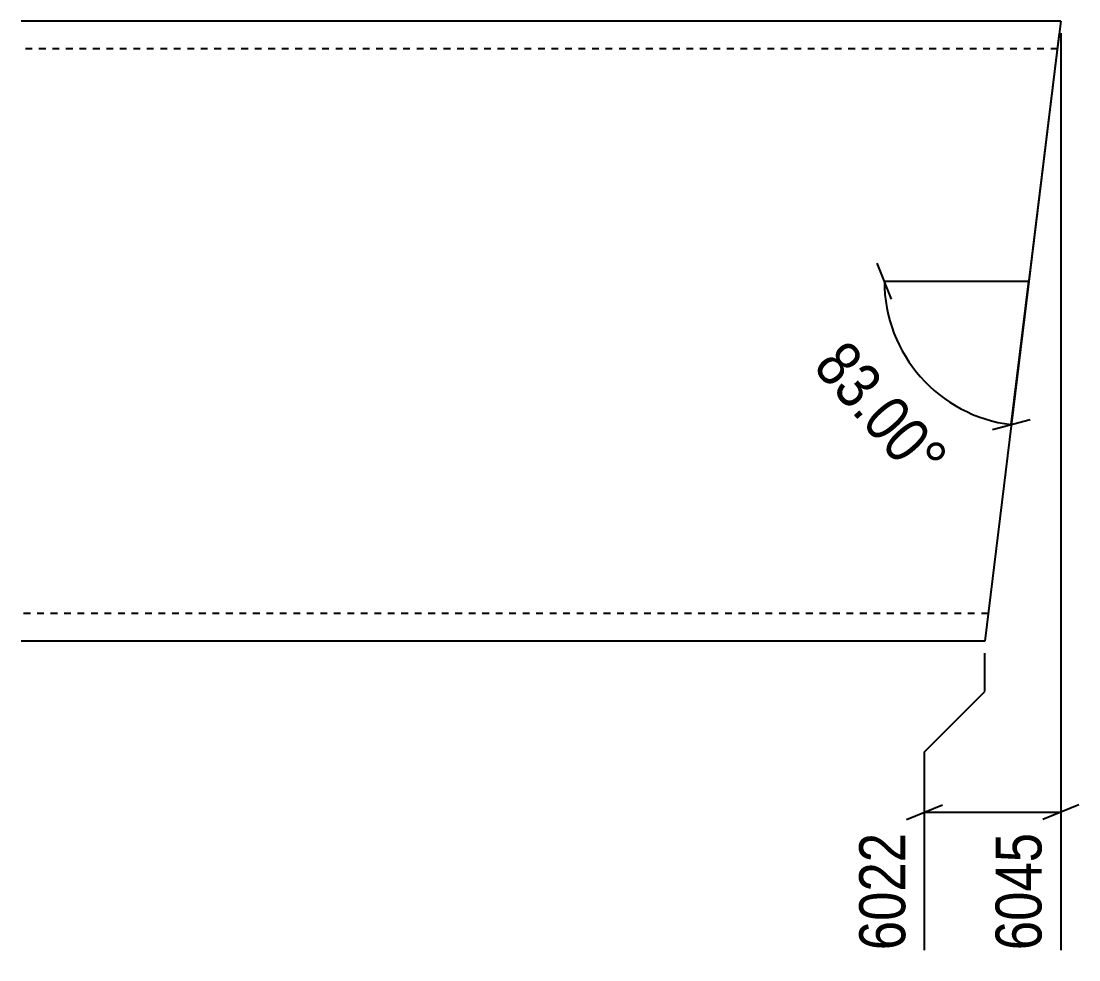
# Model space of a CAD drawing. Header units: millimetres. Extents: x 8 to 18357, y 8 to 303.
# Drawn here: x 18049.8 to 18357.1, y 7.7 to 280.3 of the extents above; entities that cross this region are included whole.
import ezdxf

# ---------------------------------------------------------------- set-up
doc = ezdxf.new("R2010")
doc.units = ezdxf.units.MM
doc.linetypes.add('DXK_LINE_DOT2', pattern=[3.9198, 1.9599, -1.9599])
doc.layers.add('MÅLSÆTNING', color=7, linetype='Continuous')
doc.layers.add('STÅL', color=7, linetype='Continuous')
doc.styles.add('Arial Narrow', font='ARIALN.TTF', dxfattribs={"height": 0.2})

msp = doc.modelspace()

# ---------------------------------------------------------------- linework, layer by layer
at = {"layer": 'MÅLSÆTNING', "color": 7, "linetype": 'Continuous'}
for p, q in [((18351.43, 276.82), (18337.47, 163.12)), ((18351.86, 276.79), (18351.86, 10.5)), ((18302.69, 199.56), (18298.49, 210.06)), ((18300.59, 204.81), (18342.59, 204.81)), ((18337.47, 163.12), (18342.59, 204.81)), ((18332, 161.68), (18342.94, 164.57)), ((18329.76, 85.58), (18329.76, 96.79)), ((18312.26, 68.08), (18329.76, 85.58)), ((18312.26, 10.5), (18312.26, 68.08)), ((18307.01, 48.48), (18317.51, 52.68)), ((18357.11, 52.68), (18346.61, 48.48)), ((18312.26, 50.58), (18351.86, 50.58))]:
    msp.add_line(p, q, dxfattribs=at)
msp.add_arc((18342.59, 204.81), 42, 180, 263, dxfattribs=at)
at = {"layer": 'STÅL', "color": 2, "linetype": 'Continuous'}
for p, q in [((18351.86, 280.29), (18049.76, 280.29)), ((18351.86, 280.29), (18350.65, 270.42)), ((18350.65, 270.42), (18329.76, 100.29)), ((18329.76, 100.29), (18049.76, 100.29))]:
    msp.add_line(p, q, dxfattribs=at)
at = {"layer": 'STÅL', "color": 7, "linetype": 'DXK_LINE_DOT2'}
for p, q in [((18350.88, 272.29), (18049.76, 272.29)), ((18330.74, 108.29), (18049.76, 108.29))]:
    msp.add_line(p, q, dxfattribs=at)

# ---------------------------------------------------------------- next in the draw order: wipeouts: each hides what was drawn before it
at = {"color": 0}
msp.add_wipeout([(18309.7, 141.35), (18324.38, 154.34), (18290.28, 192.89), (18275.6, 179.9)], dxfattribs=at).dxf.layer = 'MÅLSÆTNING'
at = {"color": 0, "linetype": 'Continuous'}
for points in [[(18309.46, 47.42), (18289.86, 47.42), (18289.86, 7.7), (18309.46, 7.7)], [(18349.06, 47.42), (18329.46, 47.42), (18329.46, 7.7), (18349.06, 7.7)]]:
    msp.add_wipeout(points, dxfattribs=at).dxf.layer = 'MÅLSÆTNING'

# ---------------------------------------------------------------- next in the draw order: texts
at = {"layer": 'MÅLSÆTNING', "color": 3, "style": 'Arial Narrow'}
msp.add_text('83.00°', height=13.362, rotation=-48.5009, dxfattribs=at).set_placement((18279.55, 179.66))
at = {"layer": 'MÅLSÆTNING', "color": 3, "linetype": 'Continuous', "style": 'Arial Narrow'}
for s, p in [('6022', (18306.66, 10.5)), ('6045', (18346.26, 10.5))]:
    msp.add_text(s, height=13.362, rotation=90.0002, dxfattribs=at).set_placement(p)

doc.saveas('drawing.dxf')
